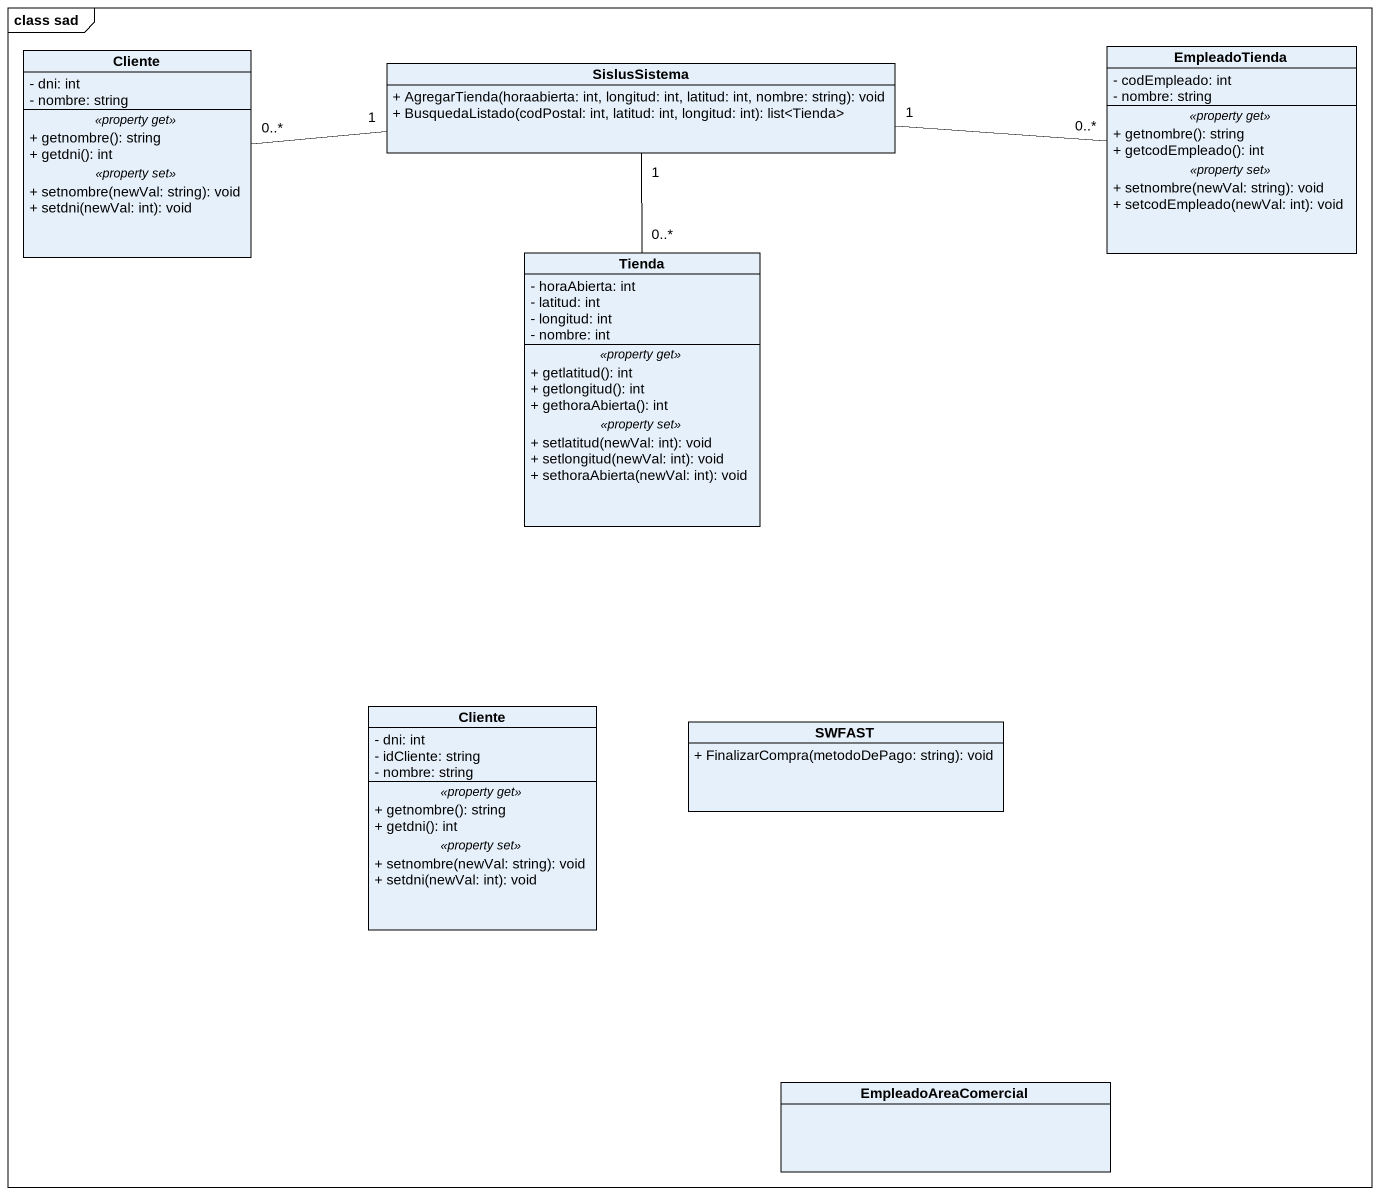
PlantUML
@startuml
mainframe class sad
hide circle
hide empty members
skinparam classAttributeIconSize 0
class Cliente {
  - dni: int
  - nombre: string
  .. <<property get>> ..
  + getnombre(): string
  + getdni(): int
  .. <<property set>> ..
  + setnombre(newVal: string): void
  + setdni(newVal: int): void
}
class SislusSistema {
  + AgregarTienda(horaabierta: int, longitud: int, latitud: int, nombre: string): void
  + BusquedaListado(codPostal: int, latitud: int, longitud: int): list<Tienda>
}
class EmpleadoTienda {
  - codEmpleado: int
  - nombre: string
  .. <<property get>> ..
  + getnombre(): string
  + getcodEmpleado(): int
  .. <<property set>> ..
  + setnombre(newVal: string): void
  + setcodEmpleado(newVal: int): void
}
class Tienda {
  - horaAbierta: int
  - latitud: int
  - longitud: int
  - nombre: int
  .. <<property get>> ..
  + getlatitud(): int
  + getlongitud(): int
  + gethoraAbierta(): int
  .. <<property set>> ..
  + setlatitud(newVal: int): void
  + setlongitud(newVal: int): void
  + sethoraAbierta(newVal: int): void
}
class "Cliente" as Cliente_2 {
  - dni: int
  - idCliente: string
  - nombre: string
  .. <<property get>> ..
  + getnombre(): string
  + getdni(): int
  .. <<property set>> ..
  + setnombre(newVal: string): void
  + setdni(newVal: int): void
}
class SWFAST {
  + FinalizarCompra(metodoDePago: string): void
}
class EmpleadoAreaComercial
Cliente "0..*" -right- "1" SislusSistema
SislusSistema "1" -- "0..*" Tienda
EmpleadoTienda "0..*" -left- "1" SislusSistema
@enduml
